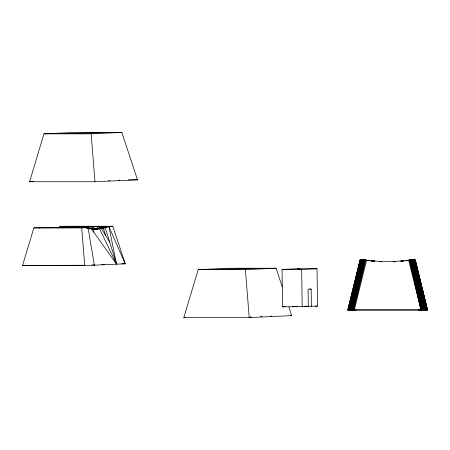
<?xml version="1.0" encoding="UTF-8"?>
<svg xmlns="http://www.w3.org/2000/svg" width="450" height="450" viewBox="0 0 450 450"><rect width="100%" height="100%" fill="white"/><g stroke="black" fill="none" stroke-linecap="round" stroke-linejoin="round"><path stroke-width="0.67" d="M359.82 260.381L360.641 260.331L359.876 260.151L360.439 259.875L362.846 259.808L379.868 261.439L394.673 261.478L394.228 261.838L394.673 261.478L411.317 259.875L415.344 260.066L414.63 260.331L415.327 260.055L427.5 309.966L415.198 259.976M362.841 259.802L351.208 309.971L349.678 309.966L361.868 259.779L362.841 259.802L350.662 309.971M362.548 259.796L350.151 309.971L361.868 259.779L360.776 259.83M350.151 309.971L362.295 259.785M360.073 259.976L347.771 309.966L427.466 309.971L415.232 259.993M360.039 259.993L347.805 309.966L356.316 309.971M348.053 309.971L360.208 259.926M348.266 309.971L360.439 259.875M418.478 309.971L421.003 309.966L408.701 260.331L410.136 259.993L421.639 309.971L348.542 309.971L360.72 259.836M348.868 309.966L361.058 259.802L348.542 309.971M349.245 309.966L361.44 259.785M363.386 259.836L351.208 309.971L353.002 309.966L365.147 259.993L368.297 260.73M351.782 309.971L363.954 259.875M352.384 309.971L364.545 259.926M365.76 260.066L353.632 309.971L354.274 309.971L366.57 260.331L365.653 260.055M29.593 181.749L43.948 133.836L74.661 132.452L121.877 132.452L137.486 179.837L94.967 181.749L29.593 181.749L33.773 181.558M288.866 306.956L291.729 315.636L249.204 317.548L183.831 317.548L198.186 269.634L228.898 268.251L276.114 268.251L282.274 286.937M22.5 265.618L33.857 227.891L86.507 227.678L91.71 228.791L97.718 229.118L105.266 227.79L108.849 226.434L112.837 226.254L125.207 263.79L84.735 265.618L22.5 265.618L29.857 265.286M394.988 261.461L394.869 261.838L395.404 261.439M393.581 261.838L394.29 261.495M401.715 260.989L401.434 261.129L401.895 260.972M402.103 261.129L402.57 260.904M409.359 260.331L410.254 259.976L409.359 260.331L410.136 259.993L422.269 309.971M406.98 260.73L408.24 260.246M405.928 260.882L407.16 260.387M410.001 260.331L411.154 259.892L422.887 309.971L410.698 259.931L411.154 259.892M410.631 260.331L411.531 259.999M93.437 228.881L99.236 227.79L103.05 226.434M112.837 226.254L64.991 226.254L61.014 226.434L56.976 227.79L67.967 227.79L71.781 226.434L71.949 228.026M90.039 228.679L93.892 227.79L94.061 229.388M373.376 260.972L374.4 261.067M415.62 261.067L415.052 261.129L415.654 261.202M414.63 260.331L415.451 260.381M407.278 260.376L408.032 260.331M91.164 133.836L121.877 132.452L43.948 133.836L91.164 133.836L94.967 181.749M108.546 180.731L109.941 180.669M118.316 180.287L119.711 180.225M33.857 227.891L86.507 227.678M23.754 265.562L37.682 265.269M84.898 265.269L34.892 265.393M91.879 264.954L94.669 264.831M101.649 264.516L104.439 264.392M245.402 269.634L276.114 268.251L198.186 269.634L245.402 269.634L249.204 317.548M311.377 306.399L311.152 289.074L308.081 289.209L308.306 306.534L282.555 306.81L282.06 269.426L297.416 268.734L317.025 268.734L317.52 306.124L304.774 306.399M317.025 268.734L301.674 269.426L282.06 269.426M282.555 306.81L285.283 306.692M304.723 306.371L307.777 306.236L304.599 306.236M183.831 317.548L185.226 317.486M250.222 317.093L251.618 317.031M260.691 316.62L262.086 316.558M270.461 316.181L271.856 316.119M128.351 179.837L137.486 179.837M61.014 226.434L108.849 226.434L125.207 263.79L121.714 263.79M60.002 226.772L70.824 226.772L70.937 227.835M102.094 226.772L107.955 226.772M58.995 227.109L69.874 227.109L69.986 228.172M101.143 227.109L107.055 227.109M73.305 227.79L93.892 227.79L94.005 229.404M99.236 227.79L105.266 227.79L116.55 264.178L91.373 228.746L89.269 228.746M86.737 228.139L88.144 228.139L94.365 265.179M87.159 228.234L91.963 228.234M97.307 228.234L103.404 228.234L105.615 235.356M89.004 228.555L90.405 228.555M93.814 228.561L97.245 228.561M95.377 228.679L101.543 228.679L109.682 242.038M89.606 228.791L91.71 228.791M92.104 228.881L99.624 228.881L116.55 264.178L108.849 226.434M91.783 229.05L95.349 229.067M91.907 229.067L96.137 229.084M92.154 229.112L97.718 229.118M371.216 261.129L375.064 261.129M400.207 261.129L404.055 261.129M309.831 289.074L311.152 289.074M315.422 306.124L317.52 306.124M305.004 306.534L308.306 306.534M292.298 306.703L297.382 306.703M419.383 309.971L427.5 309.966M290.323 315.636L291.729 315.636M413.989 259.796L413.404 259.779L425.599 309.971M367.239 260.331L367.999 260.376M371.818 260.814L372.51 261.129L370.912 260.719L371.858 261.129L371.357 260.764M365.136 259.993L365.912 260.331M297.416 268.734L301.674 269.426L302.169 306.81M49.387 227.678L50.411 227.987M38.576 227.678L39.532 227.987M363.741 259.999L364.641 260.331M359.927 260.066L360.641 260.331M364.118 259.892L365.271 260.331M368.111 260.387L369.343 260.882M372.701 260.904L373.168 261.129M381.33 261.506L381.69 261.838M380.284 261.461L380.402 261.838L379.868 261.439L381.043 261.838L380.981 261.495M414.551 259.836L426.735 309.971L414.197 259.802L426.403 309.971M412.729 259.796L425.126 309.971L412.982 259.785M414.495 259.83L426.735 309.971M415.063 259.926L427.219 309.971M414.832 259.875L427.005 309.971M413.831 259.785L426.026 309.971M424.609 309.971L412.431 259.802L424.063 309.971L411.885 259.836M411.317 259.875L423.489 309.971M421.639 309.971L409.618 260.055L421.003 309.971L409.5 260.066M97.706 226.434L97.931 228.561M77.119 226.434L77.288 228.026M81.737 227.891L84.735 265.618M93.656 228.988L93.814 232.183M403.121 260.848L402.767 261.129L403.453 260.814L403.121 260.848"/></g></svg>
